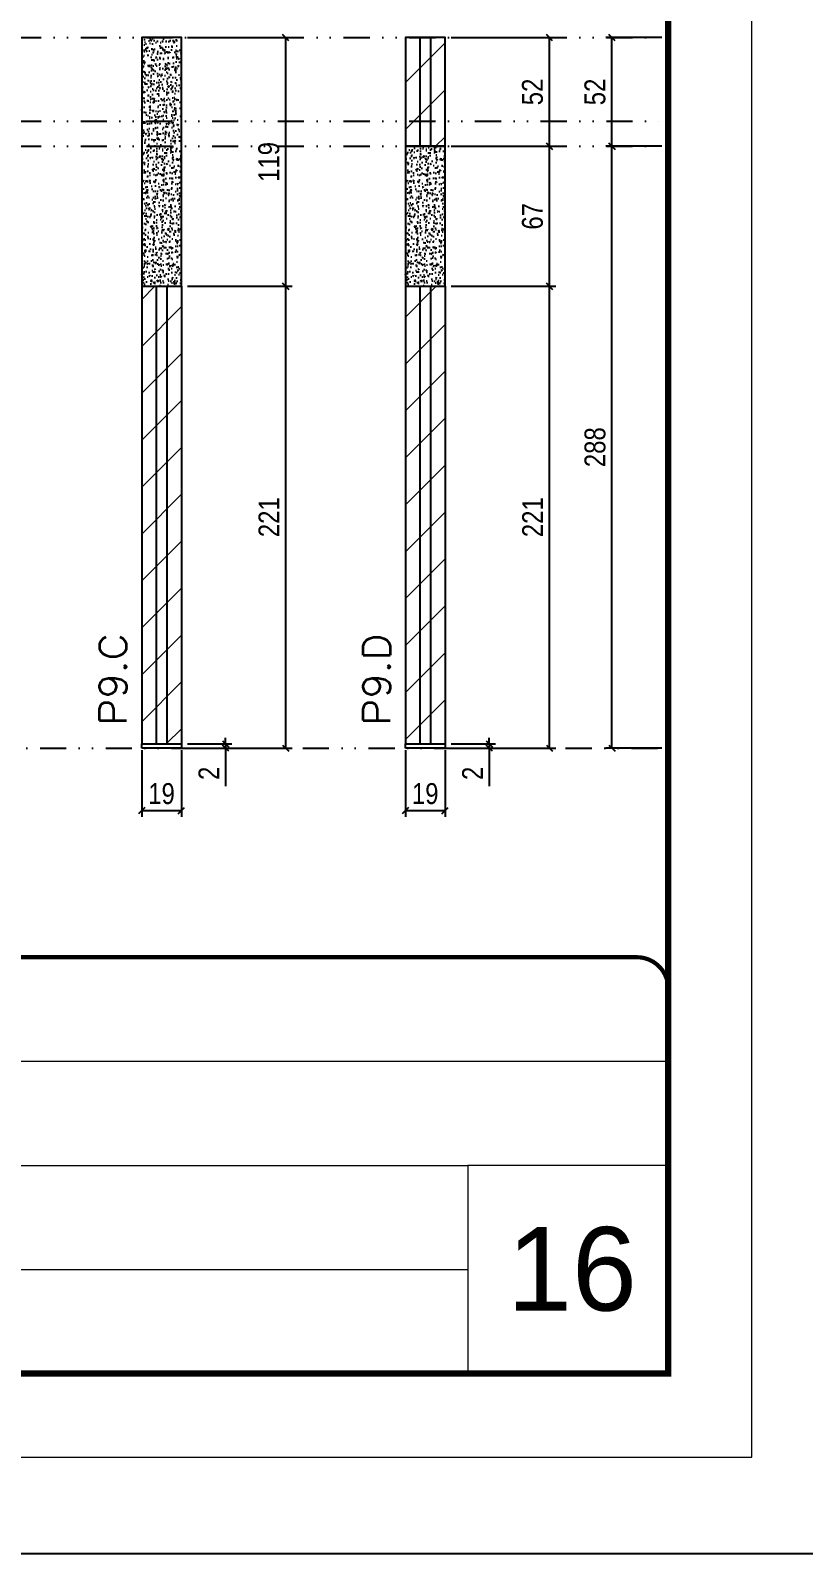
# Model space of a CAD drawing. Extents: x 14400 to 24104, y -21631 to 6985.
# Drawn here: x 20322 to 20692, y 2443 to 3172 of the extents above; entities that cross this region are included whole.
import ezdxf

# ---------------------------------------------------------------- set-up
doc = ezdxf.new("R2010")
doc.units = 0
for name, pattern in [('CONTINUO', [0]), ('DASHED', [0.75, 0.5, -0.25]), ('DIVIDE2', [0.625, 0.25, -0.125, 0, -0.125, 0, -0.125])]:
    doc.linetypes.add(name, pattern=pattern)
for name, color, linetype, lineweight in [('CARIMBO', 255, 'Continuous', 9), ('Folhas', 255, 'Continuous', 9), ('Hachura', 251, 'Continuous', 9), ('SARRAFO DE PRESSAO', 251, 'DASHED', 9), ('Texto Seção', 7, 'Continuous', 15)]:
    doc.layers.add(name, color=color, linetype=linetype, lineweight=lineweight)
for name, color, linetype in [('COTA', 241, 'Continuous'), ('Nível', 160, 'Continuous'), ('Painéis', 200, 'Continuous'), ('SARR_2.2x7', 40, 'Continuous')]:
    doc.layers.add(name, color=color, linetype=linetype)
doc.styles.add('ARIAL', font='arial.ttf')
doc.styles.add('COTA TECNICA', font='techl___.ttf', dxfattribs={"height": 10})
doc.styles.add('COTA TECNICA-50', font='techl___.ttf', dxfattribs={"height": 10})
doc.styles.add('REGUA-120', font='ROMANS.shx', dxfattribs={"height": 15})
doc.dimstyles.new('COTA PAINEL-50', dxfattribs={"dimtxt": 10, "dimasz": 3, "dimexe": 3, "dimexo": 3, "dimgap": 3, "dimtad": 1, "dimdec": 1, "dimzin": 12, "dimdsep": 46, "dimtxsty": 'COTA TECNICA-50', "dimblk1": 'OBLIQUE', "dimblk2": 'OBLIQUE', "dimsah": 1, "dimcen": 0.9, "dimclrd": 4, "dimclre": 4, "dimclrt": 240, "dimadec": 1, "dimazin": 3, "dimtfac": 1, "dimtdec": 1, "dimtmove": 0, "dimatfit": 3, "dimfxl": 1, "dimtolj": 1, "dimtzin": 12, "dimarcsym": 0})
doc.dimstyles.new('PAINEL', dxfattribs={"dimtxt": 10, "dimasz": 3, "dimexe": 3, "dimexo": 3, "dimgap": 3, "dimtad": 1, "dimdec": 1, "dimzin": 12, "dimdsep": 46, "dimtxsty": 'COTA TECNICA', "dimblk1": 'OBLIQUE', "dimblk2": 'OBLIQUE', "dimsah": 1, "dimcen": 0.9, "dimclrd": 4, "dimclre": 4, "dimclrt": 240, "dimadec": 1, "dimazin": 3, "dimtfac": 1, "dimtdec": 1, "dimtmove": 0, "dimatfit": 3, "dimfxl": 1, "dimtolj": 1, "dimtzin": 12, "dimarcsym": 0})

# ---------------------------------------------------------------- blocks, each defined once
blk = doc.blocks.new('9999999999')
at = {"color": 30, "linetype": 'CONTINUO'}
for p, q in [((98564.56, 34379.64), (99583.98, 34379.64)), ((98564.56, 34329.83), (99487.98, 34329.83)), ((99583.98, 34329.83), (99487.98, 34329.83)), ((99487.98, 34329.83), (99487.98, 34230.21)), ((98564.56, 34280.02), (99487.98, 34280.02))]:
    blk.add_line(p, q, dxfattribs=at)
at = {"color": 30, "linetype": 'CONTINUO', "const_width": 2}
blk.add_lwpolyline([(99583.98, 34230.21), (99583.98, 34414.45, 0.414214), (99568.98, 34429.45), (98228.98, 34429.45, 0.414214), (98213.98, 34414.45), (98213.98, 34245.21, 0.414214), (98228.98, 34230.21), (99583.98, 34230.21)], format="xyb", dxfattribs=at)
at = {"layer": 'Folhas'}
blk.add_lwpolyline([(98138.98, 34190.21), (99623.98, 34190.21), (99623.98, 35240.21), (98138.98, 35240.21)], close=True, dxfattribs=at)
at = {"layer": 'Folhas', "color": 30, "const_width": 3}
blk.add_lwpolyline([(98213.98, 34230.21), (99583.98, 34230.21), (99583.98, 35200.21), (98213.98, 35200.21)], close=True, dxfattribs=at)
blk = doc.blocks.new('_Oblique')
at = {"color": 0, "linetype": 'ByBlock', "lineweight": -2}
blk.add_line((-0.5, -0.5), (0.5, 0.5), dxfattribs=at)
blk = doc.blocks.new('*D3503')
at = {"layer": 'COTA', "color": 4, "lineweight": -2, "transparency": 16777216}
for p, q in [((20623.97, 3116.29), (20597.04, 3116.29)), ((20600.04, 2828.29), (20600.04, 3116.29)), ((20623.97, 2828.29), (20597.04, 2828.29))]:
    blk.add_line(p, q, dxfattribs=at)
at = {"layer": 'Defpoints', "color": 0, "transparency": 16777216}
for p in [(20600.04, 3116.29), (20626.97, 3116.29), (20626.97, 2828.29)]:
    blk.add_point(p, dxfattribs=at)
at = {"layer": 'COTA', "color": 4, "lineweight": -2, "transparency": 16777216, "xscale": 3, "yscale": 3, "zscale": 3}
for p, rotation in [((20600.04, 3116.29), 90), ((20600.04, 2828.29), 270)]:
    blk.add_blockref('_Oblique', p, dxfattribs=dict(at, rotation=rotation))
at = {"layer": 'COTA', "color": 240, "transparency": 16777216, "insert": (20591.95, 2972.29), "char_height": 10, "attachment_point": 5, "rotation": 90, "style": 'COTA TECNICA'}
blk.add_mtext('\\A1;288', dxfattribs=at)
blk = doc.blocks.new('*D3504')
at = {"layer": 'COTA', "color": 4, "lineweight": -2, "transparency": 16777216}
for p, q in [((20623.97, 3168.29), (20597.04, 3168.29)), ((20600.04, 3116.29), (20600.04, 3168.29)), ((20623.97, 3116.29), (20597.04, 3116.29))]:
    blk.add_line(p, q, dxfattribs=at)
at = {"layer": 'Defpoints', "color": 0, "transparency": 16777216}
for p in [(20600.04, 3168.29), (20626.97, 3168.29), (20626.97, 3116.29)]:
    blk.add_point(p, dxfattribs=at)
at = {"layer": 'COTA', "color": 4, "lineweight": -2, "transparency": 16777216, "xscale": 3, "yscale": 3, "zscale": 3}
for p, rotation in [((20600.04, 3168.29), 90), ((20600.04, 3116.29), 270)]:
    blk.add_blockref('_Oblique', p, dxfattribs=dict(at, rotation=rotation))
at = {"layer": 'COTA', "color": 240, "transparency": 16777216, "insert": (20591.93, 3142.29), "char_height": 10, "attachment_point": 5, "rotation": 90, "style": 'COTA TECNICA'}
blk.add_mtext('\\A1;52', dxfattribs=at)
blk = doc.blocks.new('*D3530')
at = {"layer": 'COTA', "color": 4, "lineweight": -2, "transparency": 16777216}
for p, q in [((20374.9, 2827.29), (20374.9, 2795.39)), ((20393.9, 2827.29), (20393.9, 2795.39)), ((20374.9, 2798.39), (20393.9, 2798.39))]:
    blk.add_line(p, q, dxfattribs=at)
at = {"layer": 'Defpoints', "color": 0, "transparency": 16777216}
for p in [(20374.9, 2830.29), (20393.9, 2830.29), (20393.9, 2798.39)]:
    blk.add_point(p, dxfattribs=at)
at = {"layer": 'COTA', "color": 4, "lineweight": -2, "transparency": 16777216, "xscale": 3, "yscale": 3, "zscale": 3, "rotation": 180}
blk.add_blockref('_Oblique', (20374.9, 2798.39), dxfattribs=at)
at = {"layer": 'COTA', "color": 4, "lineweight": -2, "transparency": 16777216, "xscale": 3, "yscale": 3, "zscale": 3}
blk.add_blockref('_Oblique', (20393.9, 2798.39), dxfattribs=at)
at = {"layer": 'COTA', "color": 240, "transparency": 16777216, "insert": (20384.4, 2806.48), "char_height": 10, "attachment_point": 5, "style": 'COTA TECNICA'}
blk.add_mtext('\\A1;19', dxfattribs=at)
blk = doc.blocks.new('*D3531')
at = {"layer": 'COTA', "color": 4, "lineweight": -2, "transparency": 16777216}
for p, q in [((20396.9, 2830.29), (20418.09, 2830.29)), ((20396.9, 2828.29), (20418.09, 2828.29)), ((20415.09, 2830.29), (20415.09, 2833.29)), ((20415.09, 2830.29), (20415.09, 2828.29)), ((20415.09, 2828.29), (20415.09, 2810.17))]:
    blk.add_line(p, q, dxfattribs=at)
at = {"layer": 'Defpoints', "color": 0, "transparency": 16777216}
for p in [(20393.9, 2830.29), (20393.9, 2828.29), (20415.09, 2830.29)]:
    blk.add_point(p, dxfattribs=at)
at = {"layer": 'COTA', "color": 4, "lineweight": -2, "transparency": 16777216, "xscale": 3, "yscale": 3, "zscale": 3}
for p, rotation in [((20415.09, 2830.29), 270), ((20415.09, 2828.29), 90)]:
    blk.add_blockref('_Oblique', p, dxfattribs=dict(at, rotation=rotation))
at = {"layer": 'COTA', "color": 240, "transparency": 16777216, "insert": (20407.09, 2816.23), "char_height": 10, "attachment_point": 5, "rotation": 90, "style": 'COTA TECNICA-50'}
blk.add_mtext('\\A1;2', dxfattribs=at)
blk = doc.blocks.new('*D3532')
at = {"layer": 'COTA', "color": 4, "lineweight": -2, "transparency": 16777216}
for p, q in [((20396.9, 3049.29), (20446.89, 3049.29)), ((20443.89, 2828.29), (20443.89, 3049.29)), ((20396.9, 2828.29), (20446.89, 2828.29))]:
    blk.add_line(p, q, dxfattribs=at)
at = {"layer": 'Defpoints', "color": 0, "transparency": 16777216}
for p in [(20393.9, 3049.29), (20443.89, 3049.29), (20393.9, 2828.29)]:
    blk.add_point(p, dxfattribs=at)
at = {"layer": 'COTA', "color": 4, "lineweight": -2, "transparency": 16777216, "xscale": 3, "yscale": 3, "zscale": 3}
for p, rotation in [((20443.89, 3049.29), 90), ((20443.89, 2828.29), 270)]:
    blk.add_blockref('_Oblique', p, dxfattribs=dict(at, rotation=rotation))
at = {"layer": 'COTA', "color": 240, "transparency": 16777216, "insert": (20435.83, 2938.79), "char_height": 10, "attachment_point": 5, "rotation": 90, "style": 'COTA TECNICA-50'}
blk.add_mtext('\\A1;221', dxfattribs=at)
blk = doc.blocks.new('*D3533')
at = {"layer": 'COTA', "color": 4, "lineweight": -2, "transparency": 16777216}
for p, q in [((20396.9, 3168.29), (20446.89, 3168.29)), ((20443.89, 3049.29), (20443.89, 3168.29)), ((20396.9, 3049.29), (20446.89, 3049.29))]:
    blk.add_line(p, q, dxfattribs=at)
at = {"layer": 'Defpoints', "color": 0, "transparency": 16777216}
for p in [(20393.9, 3168.29), (20443.89, 3168.29), (20393.9, 3049.29)]:
    blk.add_point(p, dxfattribs=at)
at = {"layer": 'COTA', "color": 4, "lineweight": -2, "transparency": 16777216, "xscale": 3, "yscale": 3, "zscale": 3}
for p, rotation in [((20443.89, 3168.29), 90), ((20443.89, 3049.29), 270)]:
    blk.add_blockref('_Oblique', p, dxfattribs=dict(at, rotation=rotation))
at = {"layer": 'COTA', "color": 240, "transparency": 16777216, "insert": (20435.8, 3108.79), "char_height": 10, "attachment_point": 5, "rotation": 90, "style": 'COTA TECNICA'}
blk.add_mtext('\\A1;119', dxfattribs=at)
blk = doc.blocks.new('*D3534')
at = {"layer": 'COTA', "color": 4, "lineweight": -2, "transparency": 16777216}
for p, q in [((20501.13, 2827.29), (20501.13, 2795.39)), ((20520.13, 2827.29), (20520.13, 2795.39)), ((20501.13, 2798.39), (20520.13, 2798.39))]:
    blk.add_line(p, q, dxfattribs=at)
at = {"layer": 'Defpoints', "color": 0, "transparency": 16777216}
for p in [(20501.13, 2830.29), (20520.13, 2830.29), (20520.13, 2798.39)]:
    blk.add_point(p, dxfattribs=at)
at = {"layer": 'COTA', "color": 4, "lineweight": -2, "transparency": 16777216, "xscale": 3, "yscale": 3, "zscale": 3, "rotation": 180}
blk.add_blockref('_Oblique', (20501.13, 2798.39), dxfattribs=at)
at = {"layer": 'COTA', "color": 4, "lineweight": -2, "transparency": 16777216, "xscale": 3, "yscale": 3, "zscale": 3}
blk.add_blockref('_Oblique', (20520.13, 2798.39), dxfattribs=at)
at = {"layer": 'COTA', "color": 240, "transparency": 16777216, "insert": (20510.63, 2806.48), "char_height": 10, "attachment_point": 5, "style": 'COTA TECNICA'}
blk.add_mtext('\\A1;19', dxfattribs=at)
blk = doc.blocks.new('*D3535')
at = {"layer": 'COTA', "color": 4, "lineweight": -2, "transparency": 16777216}
for p, q in [((20523.13, 2830.29), (20544.32, 2830.29)), ((20523.13, 2828.29), (20544.32, 2828.29)), ((20541.32, 2830.29), (20541.32, 2833.29)), ((20541.32, 2830.29), (20541.32, 2828.29)), ((20541.32, 2828.29), (20541.32, 2810.17))]:
    blk.add_line(p, q, dxfattribs=at)
at = {"layer": 'Defpoints', "color": 0, "transparency": 16777216}
for p in [(20520.13, 2830.29), (20520.13, 2828.29), (20541.32, 2830.29)]:
    blk.add_point(p, dxfattribs=at)
at = {"layer": 'COTA', "color": 4, "lineweight": -2, "transparency": 16777216, "xscale": 3, "yscale": 3, "zscale": 3}
for p, rotation in [((20541.32, 2830.29), 270), ((20541.32, 2828.29), 90)]:
    blk.add_blockref('_Oblique', p, dxfattribs=dict(at, rotation=rotation))
at = {"layer": 'COTA', "color": 240, "transparency": 16777216, "insert": (20533.32, 2816.23), "char_height": 10, "attachment_point": 5, "rotation": 90, "style": 'COTA TECNICA-50'}
blk.add_mtext('\\A1;2', dxfattribs=at)
blk = doc.blocks.new('*D3536')
at = {"layer": 'COTA', "color": 4, "lineweight": -2, "transparency": 16777216}
for p, q in [((20523.13, 3049.29), (20573.12, 3049.29)), ((20570.12, 2828.29), (20570.12, 3049.29)), ((20523.13, 2828.29), (20573.12, 2828.29))]:
    blk.add_line(p, q, dxfattribs=at)
at = {"layer": 'Defpoints', "color": 0, "transparency": 16777216}
for p in [(20520.13, 3049.29), (20570.12, 3049.29), (20520.13, 2828.29)]:
    blk.add_point(p, dxfattribs=at)
at = {"layer": 'COTA', "color": 4, "lineweight": -2, "transparency": 16777216, "xscale": 3, "yscale": 3, "zscale": 3}
for p, rotation in [((20570.12, 3049.29), 90), ((20570.12, 2828.29), 270)]:
    blk.add_blockref('_Oblique', p, dxfattribs=dict(at, rotation=rotation))
at = {"layer": 'COTA', "color": 240, "transparency": 16777216, "insert": (20562.06, 2938.79), "char_height": 10, "attachment_point": 5, "rotation": 90, "style": 'COTA TECNICA-50'}
blk.add_mtext('\\A1;221', dxfattribs=at)
blk = doc.blocks.new('*D3537')
at = {"layer": 'COTA', "color": 4, "lineweight": -2, "transparency": 16777216}
for p, q in [((20523.13, 3116.29), (20573.12, 3116.29)), ((20570.12, 3049.29), (20570.12, 3116.29)), ((20523.13, 3049.29), (20573.12, 3049.29))]:
    blk.add_line(p, q, dxfattribs=at)
at = {"layer": 'Defpoints', "color": 0, "transparency": 16777216}
for p in [(20520.13, 3116.29), (20570.12, 3116.29), (20520.13, 3049.29)]:
    blk.add_point(p, dxfattribs=at)
at = {"layer": 'COTA', "color": 4, "lineweight": -2, "transparency": 16777216, "xscale": 3, "yscale": 3, "zscale": 3}
for p, rotation in [((20570.12, 3116.29), 90), ((20570.12, 3049.29), 270)]:
    blk.add_blockref('_Oblique', p, dxfattribs=dict(at, rotation=rotation))
at = {"layer": 'COTA', "color": 240, "transparency": 16777216, "insert": (20562.01, 3082.79), "char_height": 10, "attachment_point": 5, "rotation": 90, "style": 'COTA TECNICA'}
blk.add_mtext('\\A1;67', dxfattribs=at)
blk = doc.blocks.new('*D3538')
at = {"layer": 'COTA', "color": 4, "lineweight": -2, "transparency": 16777216}
for p, q in [((20523.13, 3168.29), (20573.12, 3168.29)), ((20570.12, 3116.29), (20570.12, 3168.29)), ((20523.13, 3116.29), (20573.12, 3116.29))]:
    blk.add_line(p, q, dxfattribs=at)
at = {"layer": 'Defpoints', "color": 0, "transparency": 16777216}
for p in [(20520.13, 3168.29), (20570.12, 3168.29), (20520.13, 3116.29)]:
    blk.add_point(p, dxfattribs=at)
at = {"layer": 'COTA', "color": 4, "lineweight": -2, "transparency": 16777216, "xscale": 3, "yscale": 3, "zscale": 3}
for p, rotation in [((20570.12, 3168.29), 90), ((20570.12, 3116.29), 270)]:
    blk.add_blockref('_Oblique', p, dxfattribs=dict(at, rotation=rotation))
at = {"layer": 'COTA', "color": 240, "transparency": 16777216, "insert": (20562.01, 3142.29), "char_height": 10, "attachment_point": 5, "rotation": 90, "style": 'COTA TECNICA'}
blk.add_mtext('\\A1;52', dxfattribs=at)

msp = doc.modelspace()

# ---------------------------------------------------------------- hatches: boundary and pattern name
at = {"layer": 'COTA'}
h = msp.add_hatch(dxfattribs=at)
h.set_pattern_fill('AR-CONC', color=256, scale=0.03)
h.set_pattern_definition([(50, (1631.8424, -1136.575), (5.4655401, -0.4781726), [0.5715, -6.2865]), (355, (1631.8424, -1136.575), (-1.0573026, 5.7317054), [0.4572, -5.0292175]), (100.451445, (1632.298, -1136.615), (4.4082374, 5.2535326), [0.4857003, -5.3427073]), (46.1842, (1631.8424, -1135.051), (8.1323712, -1.2612698), [0.85725, -9.42975]), (96.635558, (1632.52, -1135.156), (7.122124, 7.4227837), [0.7285507, -8.0140682]), (351.18415, (1631.842, -1135.051), (7.122124, 7.4227837), [0.685799, -7.543792]), (21, (1632.6044, -1135.432), (4.5484317, -3.0679559), [0.5715, -6.2865]), (326, (1632.6044, -1135.432), (1.8540609, 5.525639), [0.4572, -5.0292]), (71.451445, (1632.9835, -1135.688), (6.4024926, 2.457683), [0.4857003, -5.3426981]), (37.5, (1631.8424, -1136.5751), (0.0926581, 2.53665117), [0, -4.96824, 0, -5.1054, 0, -5.04825]), (7.5, (1631.8424, -1136.575), (2.00458988, 3.00541724), [0, -2.91084, 0, -4.85394, 0, -1.92405]), (327.5, (1630.1432, -1136.5751), (4.06771786, -0.17186232), [0, -1.905, 0, -5.9436, 0, -7.8867]), (317.5, (1629.381, -1136.575), (4.44387544, 0.7627947), [0, -2.4765, 0, -3.94716, 0, -5.6007])])
h.paths.add_polyline_path([(20393.9, 3168.29), (20374.9, 3168.29), (20374.9, 3049.29), (20393.9, 3049.29)])
h = msp.add_hatch(dxfattribs=at)
h.set_pattern_fill('AR-CONC', color=256, scale=0.03)
h.set_pattern_definition([(50, (1758.073, -1136.575), (5.4655401, -0.4781726), [0.5715, -6.2865]), (355, (1758.073, -1136.575), (-1.0573026, 5.7317054), [0.4572, -5.0292175]), (100.451445, (1758.5286, -1136.615), (4.4082374, 5.2535326), [0.4857003, -5.3427073]), (46.1842, (1758.073, -1135.051), (8.1323712, -1.2612698), [0.85725, -9.42975]), (96.635558, (1758.751, -1135.156), (7.122124, 7.4227837), [0.7285507, -8.0140682]), (351.18415, (1758.073, -1135.051), (7.122124, 7.4227837), [0.685799, -7.543792]), (21, (1758.835, -1135.432), (4.5484317, -3.0679559), [0.5715, -6.2865]), (326, (1758.835, -1135.432), (1.8540609, 5.525639), [0.4572, -5.0292]), (71.451445, (1759.214, -1135.688), (6.4024926, 2.457683), [0.4857003, -5.3426981]), (37.5, (1758.0732, -1136.5751), (0.0926581, 2.53665117), [0, -4.96824, 0, -5.1054, 0, -5.04825]), (7.5, (1758.0732, -1136.575), (2.00458988, 3.00541724), [0, -2.91084, 0, -4.85394, 0, -1.92405]), (327.5, (1756.3739, -1136.5751), (4.06771786, -0.17186232), [0, -1.905, 0, -5.9436, 0, -7.8867]), (317.5, (1755.612, -1136.575), (4.44387544, 0.7627947), [0, -2.4765, 0, -3.94716, 0, -5.6007])])
h.paths.add_polyline_path([(20520.13, 3116.29), (20501.13, 3116.29), (20501.13, 3049.29), (20520.13, 3049.29)])
at = {"layer": 'Hachura', "linetype": 'ByBlock'}
h = msp.add_hatch(dxfattribs=at)
h.set_pattern_fill('ANSI31', color=256, scale=5)
h.paths.add_polyline_path([(19948.84, 3049.29), (19769.84, 3049.29), (19769.84, 2952.29), (19948.84, 2952.29)])
h.paths.add_polyline_path([(19948.84, 2952.29), (19769.84, 2952.29), (19769.84, 2830.29), (19948.84, 2830.29)])
h.paths.add_polyline_path([(20259.6, 2952.29), (20080.6, 2952.29), (20080.6, 2830.29), (20259.6, 2830.29)])
h.paths.add_polyline_path([(20259.6, 3049.29), (20080.6, 3049.29), (20080.6, 2952.29), (20259.6, 2952.29)])
h.paths.add_polyline_path([(20230.6, 3100.29), (20109.6, 3100.29), (20109.6, 3049.29), (20230.6, 3049.29)])
h.paths.add_polyline_path([(20248.6, 3168.29), (20080.6, 3168.29), (20080.6, 3116.29), (20109.6, 3116.29), (20109.6, 3114.29), (20230.6, 3114.29), (20230.6, 3128.29), (20248.6, 3128.29)])
h.paths.add_polyline_path([(20520.13, 3168.29), (20501.13, 3168.29), (20501.13, 3116.29), (20520.13, 3116.29)])
h = msp.add_hatch(dxfattribs=at)
h.set_pattern_fill('ANSI31', color=256, scale=5)
h.paths.add_polyline_path([(20393.9, 3049.29), (20374.9, 3049.29), (20374.9, 2830.29), (20393.9, 2830.29)])
h.paths.add_polyline_path([(20520.13, 3049.29), (20501.13, 3049.29), (20501.13, 2830.29), (20520.13, 2830.29)])

# ---------------------------------------------------------------- linework, layer by layer
at = {"layer": 'COTA'}
msp.add_line((16754.47, 2442.91), (21532.94, 2442.91), dxfattribs=at)
for points in [[(20374.9, 3049.29), (20393.9, 3049.29), (20393.9, 3168.29), (20374.9, 3168.29)], [(20501.13, 3049.29), (20520.13, 3049.29), (20520.13, 3116.29), (20501.13, 3116.29)]]:
    msp.add_lwpolyline(points, close=True, dxfattribs=at)
at = {"layer": 'Nível', "color": 4, "linetype": 'DIVIDE2', "ltscale": 50}
for p, q in [((19748.2, 3168.29), (20626.97, 3168.29)), ((19748.2, 3128.29), (20626.97, 3128.29)), ((19748.2, 3116.29), (20626.97, 3116.29)), ((19256.97, 2828.29), (20626.97, 2828.29))]:
    msp.add_line(p, q, dxfattribs=at)
at = {"layer": 'Painéis'}
for p, q in [((20374.9, 3049.29), (20374.9, 2830.29)), ((20374.9, 3049.29), (20393.9, 3049.29)), ((20393.9, 3049.29), (20393.9, 2830.29)), ((20501.13, 3049.29), (20501.13, 2830.29)), ((20501.13, 3049.29), (20520.13, 3049.29)), ((20520.13, 3049.29), (20520.13, 2830.29)), ((20374.9, 2830.29), (20393.9, 2830.29)), ((20374.9, 2828.29), (20374.9, 2830.29)), ((20393.9, 2828.29), (20374.9, 2828.29)), ((20393.9, 2830.29), (20393.9, 2828.29)), ((20501.13, 2830.29), (20520.13, 2830.29)), ((20501.13, 2828.29), (20501.13, 2830.29)), ((20520.13, 2828.29), (20501.13, 2828.29)), ((20520.13, 2830.29), (20520.13, 2828.29))]:
    msp.add_line(p, q, dxfattribs=at)
msp.add_lwpolyline([(20501.13, 3116.29), (20520.13, 3116.29), (20520.13, 3168.29), (20501.13, 3168.29)], close=True, dxfattribs=at)
at = {"layer": 'SARR_2.2x7'}
for p, q in [((20508.13, 3168.29), (20508.13, 3116.29)), ((20513.13, 3168.29), (20513.13, 3116.29)), ((20381.9, 3049.29), (20381.9, 2830.29)), ((20386.9, 3049.29), (20386.9, 2830.29)), ((20508.13, 3049.29), (20508.13, 2830.29)), ((20513.13, 3049.29), (20513.13, 2830.29))]:
    msp.add_line(p, q, dxfattribs=at)

# ---------------------------------------------------------------- block references
at = {"layer": 'SARRAFO DE PRESSAO', "color": 6, "linetype": 'ByBlock'}
msp.add_blockref('9999999999', (-78957.01, -31701.2), dxfattribs=at)

# ---------------------------------------------------------------- texts
at = {"layer": 'CARIMBO', "style": 'ARIAL'}
msp.add_text('16', height=40, dxfattribs=at).set_placement((20549.83, 2559.15))
at = {"layer": 'Texto Seção', "style": 'REGUA-120', "width": 1.1}
for s, p in [('P9.C', (20367.65, 2839.05)), ('P9.D', (20493.88, 2839.05))]:
    msp.add_text(s, height=13, rotation=90, dxfattribs=at).set_placement(p)

# ---------------------------------------------------------------- dimensions: what is measured, and where the dimension line sits
at = {"layer": 'COTA'}
for base, p1, p2, dimstyle, picture, middle in [((20443.89, 3168.29), (20393.9, 3049.29), (20393.9, 3168.29), 'PAINEL', '*D3533', (20435.8, 3108.79)), ((20570.12, 3168.29), (20520.13, 3116.29), (20520.13, 3168.29), 'PAINEL', '*D3538', (20562.01, 3142.29)), ((20600.04, 3168.29), (20626.97, 3116.29), (20626.97, 3168.29), 'PAINEL', '*D3504', (20591.93, 3142.29)), ((20570.12, 3116.29), (20520.13, 3049.29), (20520.13, 3116.29), 'PAINEL', '*D3537', (20562.01, 3082.79)), ((20600.04, 3116.29), (20626.97, 2828.29), (20626.97, 3116.29), 'PAINEL', '*D3503', (20591.95, 2972.29)), ((20443.89, 3049.29), (20393.9, 2828.29), (20393.9, 3049.29), 'COTA PAINEL-50', '*D3532', (20435.83, 2938.79)), ((20570.12, 3049.29), (20520.13, 2828.29), (20520.13, 3049.29), 'COTA PAINEL-50', '*D3536', (20562.06, 2938.79))]:
    dim = msp.add_linear_dim(base=base, p1=p1, p2=p2, angle=90, dimstyle=dimstyle, dxfattribs=at)
    dim.commit()
    dim.dimension.update_dxf_attribs({"geometry": picture, "text_midpoint": middle})
for base, p1, p2, picture, middle in [((20393.9, 2798.39), (20374.9, 2830.29), (20393.9, 2830.29), '*D3530', (20384.4, 2806.48)), ((20520.13, 2798.39), (20501.13, 2830.29), (20520.13, 2830.29), '*D3534', (20510.63, 2806.48))]:
    dim = msp.add_linear_dim(base=base, p1=p1, p2=p2, dimstyle='PAINEL', override={"dimarcsym": 2}, dxfattribs=at)
    dim.commit()
    dim.dimension.update_dxf_attribs({"geometry": picture, "text_midpoint": middle})
for base, p1, p2, picture, middle in [((20415.09, 2830.29), (20393.9, 2828.29), (20393.9, 2830.29), '*D3531', (20415.09, 2816.23)), ((20541.32, 2830.29), (20520.13, 2828.29), (20520.13, 2830.29), '*D3535', (20541.32, 2816.23))]:
    dim = msp.add_linear_dim(base=base, p1=p1, p2=p2, angle=90, dimstyle='COTA PAINEL-50', dxfattribs=at)
    dim.commit()
    dim.dimension.update_dxf_attribs({"geometry": picture, "text_midpoint": middle, "dimtype": 160})

doc.saveas('drawing.dxf')
